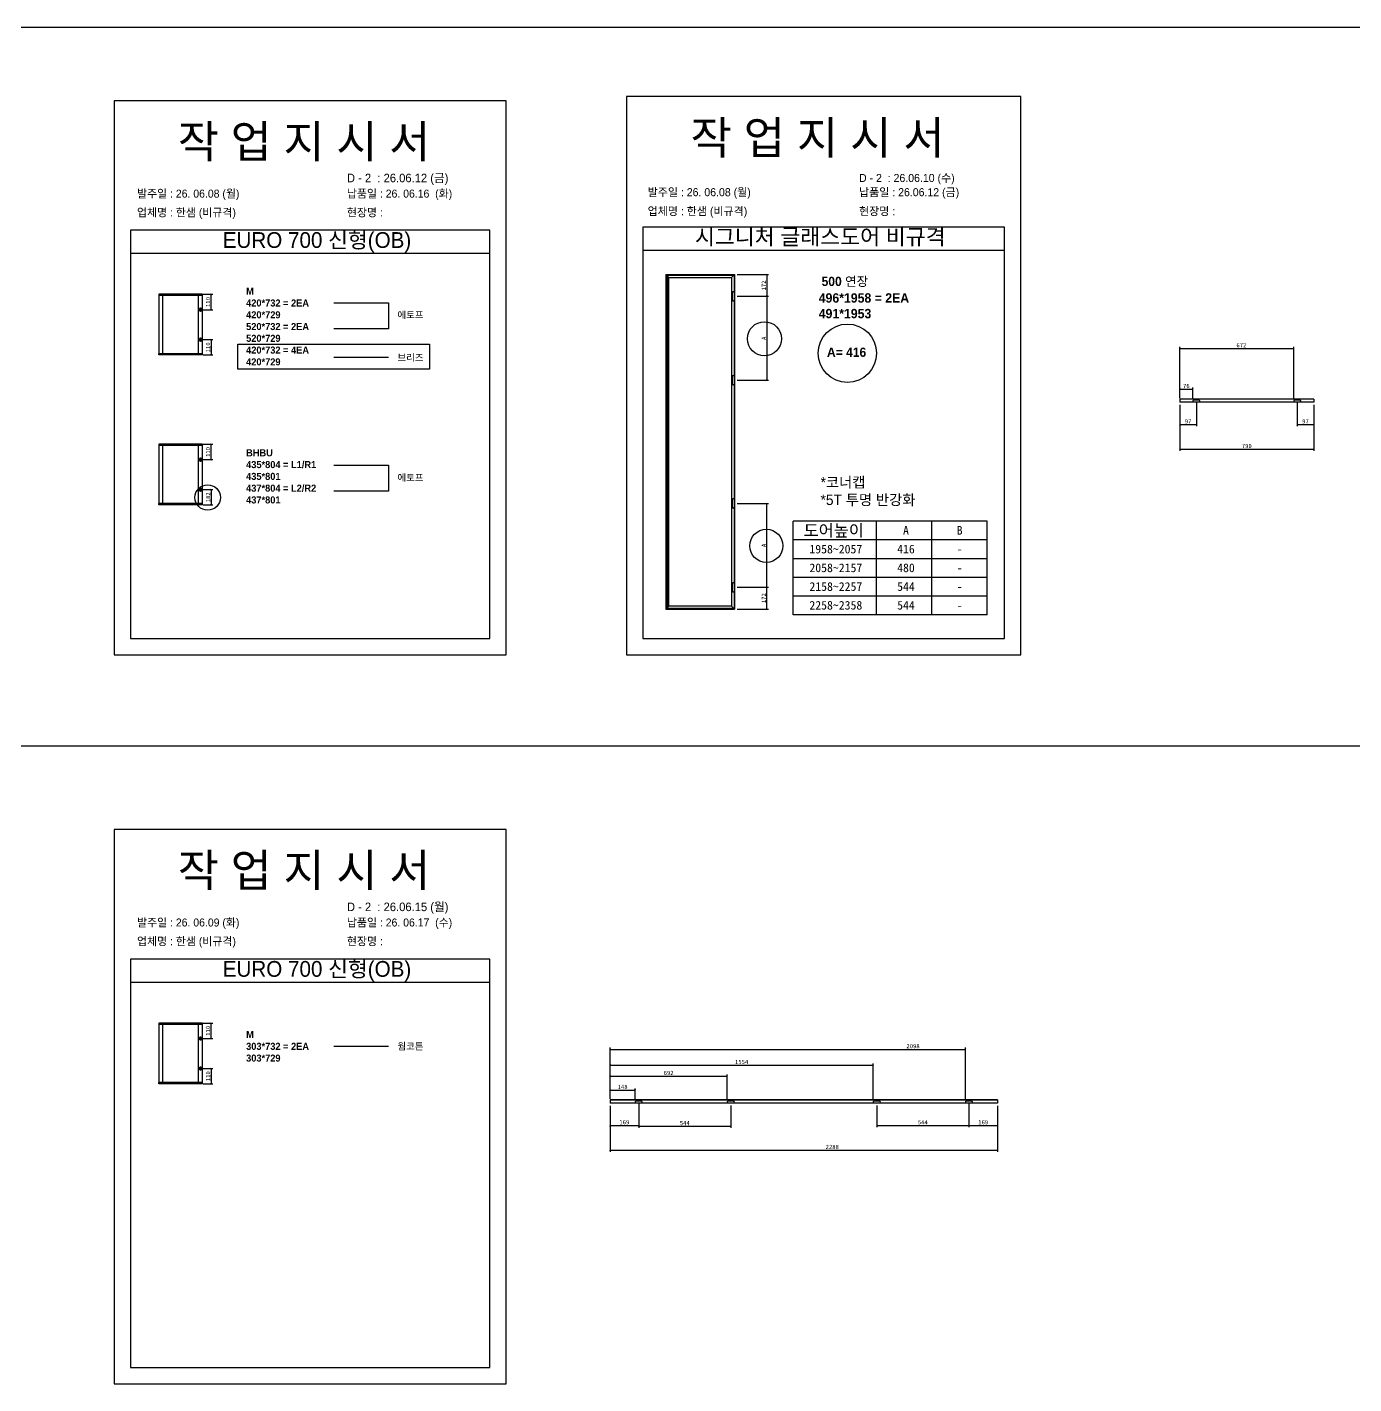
# Model space of a CAD drawing. Header units: millimetres. Extents: x -44117 to 256353, y -2095463 to 65325.
# Drawn here: x 113507 to 121342, y -1000469 to -992460 of the extents above; entities that cross this region are included whole.
import ezdxf
from ezdxf.enums import TextEntityAlignment as Align

# ---------------------------------------------------------------- set-up
doc = ezdxf.new("R2010")
doc.units = ezdxf.units.MM
doc.header["$LTSCALE"] = 10
doc.layers.add('Layer1', color=7, linetype='Continuous', lineweight=70)
doc.styles.add('MtX_Gulim', font='')
doc.styles.get('MtX_Gulim').set_extended_font_data('Gulim', bold=True)
doc.dimstyles.new('ISO-25', dxfattribs={"dimtxt": 2.5, "dimasz": 2.5, "dimexe": 1, "dimexo": 1, "dimtad": 1, "dimtxsty": 'Standard', "dimblk": 'ARCHTICK', "dimcen": 2.5, "dimadec": 0, "dimazin": 0, "dimtfac": 1, "dimtmove": 0, "dimatfit": 3, "dimfxl": 0, "dimarcsym": 0})

# ---------------------------------------------------------------- blocks, each defined once
blk = doc.blocks.new('_ArchTick')
at = {"color": 0, "linetype": 'ByBlock', "const_width": 0.15}
blk.add_lwpolyline([(-0.5, -0.5), (0.5, 0.5)], dxfattribs=at)
blk = doc.blocks.new('*D6768')
at = {"color": 0, "lineweight": -2}
for p, q in [((114546.4, -994036.8), (114603.8, -994036.8)), ((114593.8, -994127.8), (114593.8, -994036.8)), ((114546.4, -994127.8), (114603.8, -994127.8))]:
    blk.add_line(p, q, dxfattribs=at)
at = {"layer": 'Defpoints', "color": 0}
for p in [(114531.4, -994036.8), (114593.8, -994036.8), (114531.4, -994127.8)]:
    blk.add_point(p, dxfattribs=at)
at = {"color": 0, "lineweight": -2, "xscale": 10, "yscale": 10, "zscale": 10}
for p, rotation in [((114593.8, -994036.8), 90), ((114593.8, -994127.8), 270)]:
    blk.add_blockref('_ArchTick', p, dxfattribs=dict(at, rotation=rotation))
at = {"color": 0, "insert": (114575, -994082.3), "char_height": 25, "attachment_point": 5, "rotation": 90}
blk.add_mtext('110', dxfattribs=at)
blk = doc.blocks.new('*D6769')
at = {"color": 0, "lineweight": -2}
for p, q in [((114546.4, -994304.8), (114604.8, -994304.8)), ((114594.8, -994304.8), (114594.8, -994395.3)), ((114546.4, -994395.3), (114604.8, -994395.3))]:
    blk.add_line(p, q, dxfattribs=at)
at = {"layer": 'Defpoints', "color": 0}
for p in [(114531.4, -994304.8), (114531.4, -994395.3), (114594.8, -994395.3)]:
    blk.add_point(p, dxfattribs=at)
at = {"color": 0, "lineweight": -2, "xscale": 10, "yscale": 10, "zscale": 10}
for p, rotation in [((114594.8, -994304.8), 90), ((114594.8, -994395.3), 270)]:
    blk.add_blockref('_ArchTick', p, dxfattribs=dict(at, rotation=rotation))
at = {"color": 0, "insert": (114576, -994350), "char_height": 25, "attachment_point": 5, "rotation": 90}
blk.add_mtext('110', dxfattribs=at)
blk = doc.blocks.new('*D6770')
at = {"color": 0, "lineweight": -2}
for p, q in [((114546.4, -994921.9), (114603.8, -994921.9)), ((114593.8, -995013), (114593.8, -994921.9)), ((114546.4, -995013), (114603.8, -995013))]:
    blk.add_line(p, q, dxfattribs=at)
at = {"layer": 'Defpoints', "color": 0}
for p in [(114531.4, -994921.9), (114593.8, -994921.9), (114531.4, -995013)]:
    blk.add_point(p, dxfattribs=at)
at = {"color": 0, "lineweight": -2, "xscale": 10, "yscale": 10, "zscale": 10}
for p, rotation in [((114593.8, -994921.9), 90), ((114593.8, -995013), 270)]:
    blk.add_blockref('_ArchTick', p, dxfattribs=dict(at, rotation=rotation))
at = {"color": 0, "insert": (114575, -994967.5), "char_height": 25, "attachment_point": 5, "rotation": 90}
blk.add_mtext('110', dxfattribs=at)
blk = doc.blocks.new('*D6771')
at = {"color": 0, "lineweight": -2}
for p, q in [((114546.4, -995190), (114604.8, -995190)), ((114594.8, -995190), (114594.8, -995280.4)), ((114546.4, -995280.4), (114604.8, -995280.4))]:
    blk.add_line(p, q, dxfattribs=at)
at = {"layer": 'Defpoints', "color": 0}
for p in [(114531.4, -995190), (114531.4, -995280.4), (114594.8, -995280.4)]:
    blk.add_point(p, dxfattribs=at)
at = {"color": 0, "lineweight": -2, "xscale": 10, "yscale": 10, "zscale": 10}
for p, rotation in [((114594.8, -995190), 90), ((114594.8, -995280.4), 270)]:
    blk.add_blockref('_ArchTick', p, dxfattribs=dict(at, rotation=rotation))
at = {"color": 0, "insert": (114576, -995235.2), "char_height": 25, "attachment_point": 5, "rotation": 90}
blk.add_mtext('182', dxfattribs=at)
blk = doc.blocks.new('*D6772')
at = {"color": 0, "lineweight": -2}
for p, q in [((117699.3, -994049), (117885.9, -994049)), ((117875.9, -994049), (117875.9, -994543.9)), ((117699.3, -994543.9), (117885.9, -994543.9))]:
    blk.add_line(p, q, dxfattribs=at)
at = {"layer": 'Defpoints', "color": 0}
for p in [(117684.3, -994049), (117684.3, -994543.9), (117875.9, -994543.9)]:
    blk.add_point(p, dxfattribs=at)
at = {"color": 0, "lineweight": -2, "xscale": 10, "yscale": 10, "zscale": 10}
for p, rotation in [((117875.9, -994049), 90), ((117875.9, -994543.9), 270)]:
    blk.add_blockref('_ArchTick', p, dxfattribs=dict(at, rotation=rotation))
at = {"color": 0, "insert": (117857.1, -994296.5), "char_height": 25, "attachment_point": 5, "rotation": 90}
blk.add_mtext('A', dxfattribs=at)
blk = doc.blocks.new('*D6773')
at = {"color": 0, "lineweight": -2}
for p, q in [((117699.3, -993920.8), (117885.9, -993920.8)), ((117875.9, -993920.8), (117875.9, -994049)), ((117699.3, -994049), (117885.9, -994049))]:
    blk.add_line(p, q, dxfattribs=at)
at = {"layer": 'Defpoints', "color": 0}
for p in [(117684.3, -993920.8), (117684.3, -994049), (117875.9, -994049)]:
    blk.add_point(p, dxfattribs=at)
at = {"color": 0, "lineweight": -2, "xscale": 10, "yscale": 10, "zscale": 10}
for p, rotation in [((117875.9, -993920.8), 90), ((117875.9, -994049), 270)]:
    blk.add_blockref('_ArchTick', p, dxfattribs=dict(at, rotation=rotation))
at = {"color": 0, "insert": (117857.1, -993984.9), "char_height": 25, "attachment_point": 5, "rotation": 90}
blk.add_mtext('172', dxfattribs=at)
blk = doc.blocks.new('*D6774')
at = {"color": 0, "lineweight": -2}
for p, q in [((117699.3, -995271.7), (117885.9, -995271.7)), ((117875.9, -995766.6), (117875.9, -995271.7)), ((117699.3, -995766.6), (117885.9, -995766.6))]:
    blk.add_line(p, q, dxfattribs=at)
at = {"layer": 'Defpoints', "color": 0}
for p in [(117684.3, -995271.7), (117875.9, -995271.7), (117684.3, -995766.6)]:
    blk.add_point(p, dxfattribs=at)
at = {"color": 0, "lineweight": -2, "xscale": 10, "yscale": 10, "zscale": 10}
for p, rotation in [((117875.9, -995271.7), 90), ((117875.9, -995766.6), 270)]:
    blk.add_blockref('_ArchTick', p, dxfattribs=dict(at, rotation=rotation))
at = {"color": 0, "insert": (117857.1, -995519.2), "char_height": 25, "attachment_point": 5, "rotation": 90}
blk.add_mtext('A', dxfattribs=at)
blk = doc.blocks.new('*D6775')
at = {"color": 0, "lineweight": -2}
for p, q in [((117699.3, -995766.6), (117885.9, -995766.6)), ((117875.9, -995894.9), (117875.9, -995766.6)), ((117699.3, -995894.9), (117885.9, -995894.9))]:
    blk.add_line(p, q, dxfattribs=at)
at = {"layer": 'Defpoints', "color": 0}
for p in [(117684.3, -995766.6), (117875.9, -995766.6), (117684.3, -995894.9)]:
    blk.add_point(p, dxfattribs=at)
at = {"color": 0, "lineweight": -2, "xscale": 10, "yscale": 10, "zscale": 10}
for p, rotation in [((117875.9, -995766.6), 90), ((117875.9, -995894.9), 270)]:
    blk.add_blockref('_ArchTick', p, dxfattribs=dict(at, rotation=rotation))
at = {"color": 0, "insert": (117857.1, -995830.7), "char_height": 25, "attachment_point": 5, "rotation": 90}
blk.add_mtext('172', dxfattribs=at)
blk = doc.blocks.new('*D6776')
at = {"color": 0, "lineweight": -2}
for p, q in [((120314.5, -994689.1), (120314.5, -994961.3)), ((121104.5, -994689.1), (121104.5, -994961.3)), ((120314.5, -994951.3), (121104.5, -994951.3))]:
    blk.add_line(p, q, dxfattribs=at)
at = {"layer": 'Defpoints', "color": 0}
for p in [(120314.5, -994674.1), (121104.5, -994674.1), (121104.5, -994951.3)]:
    blk.add_point(p, dxfattribs=at)
at = {"color": 0, "lineweight": -2, "xscale": 10, "yscale": 10, "zscale": 10, "rotation": 180}
blk.add_blockref('_ArchTick', (120314.5, -994951.3), dxfattribs=at)
at = {"color": 0, "lineweight": -2, "xscale": 10, "yscale": 10, "zscale": 10}
blk.add_blockref('_ArchTick', (121104.5, -994951.3), dxfattribs=at)
at = {"color": 0, "insert": (120709.5, -994932.5), "char_height": 25, "attachment_point": 5}
blk.add_mtext('790', dxfattribs=at)
blk = doc.blocks.new('*D6777')
at = {"color": 0, "lineweight": -2}
for p, q in [((120314.5, -994689.1), (120314.5, -994815.7)), ((120411.5, -994677.7), (120411.5, -994815.7)), ((120314.5, -994805.7), (120411.5, -994805.7))]:
    blk.add_line(p, q, dxfattribs=at)
at = {"layer": 'Defpoints', "color": 0}
for p in [(120314.5, -994674.1), (120411.5, -994662.7), (120411.5, -994805.7)]:
    blk.add_point(p, dxfattribs=at)
at = {"color": 0, "lineweight": -2, "xscale": 10, "yscale": 10, "zscale": 10, "rotation": 180}
blk.add_blockref('_ArchTick', (120314.5, -994805.7), dxfattribs=at)
at = {"color": 0, "lineweight": -2, "xscale": 10, "yscale": 10, "zscale": 10}
blk.add_blockref('_ArchTick', (120411.5, -994805.7), dxfattribs=at)
at = {"color": 0, "insert": (120363, -994787), "char_height": 25, "attachment_point": 5}
blk.add_mtext('97', dxfattribs=at)
blk = doc.blocks.new('*D6778')
at = {"color": 0, "lineweight": -2}
for p, q in [((121007.5, -994677.7), (121007.5, -994815.7)), ((121104.5, -994689.1), (121104.5, -994815.7)), ((121007.5, -994805.7), (121104.5, -994805.7))]:
    blk.add_line(p, q, dxfattribs=at)
at = {"layer": 'Defpoints', "color": 0}
for p in [(121007.5, -994662.7), (121104.5, -994674.1), (121104.5, -994805.7)]:
    blk.add_point(p, dxfattribs=at)
at = {"color": 0, "lineweight": -2, "xscale": 10, "yscale": 10, "zscale": 10, "rotation": 180}
blk.add_blockref('_ArchTick', (121007.5, -994805.7), dxfattribs=at)
at = {"color": 0, "lineweight": -2, "xscale": 10, "yscale": 10, "zscale": 10}
blk.add_blockref('_ArchTick', (121104.5, -994805.7), dxfattribs=at)
at = {"color": 0, "insert": (121056, -994787), "char_height": 25, "attachment_point": 5}
blk.add_mtext('97', dxfattribs=at)
blk = doc.blocks.new('*D6779')
at = {"color": 0, "lineweight": -2}
for p, q in [((120314.5, -994641.5), (120314.5, -994586.8)), ((120314.5, -994596.8), (120390.5, -994596.8)), ((120390.5, -994652.7), (120390.5, -994586.8))]:
    blk.add_line(p, q, dxfattribs=at)
at = {"layer": 'Defpoints', "color": 0}
for p in [(120390.5, -994596.8), (120314.5, -994656.5), (120390.5, -994667.7)]:
    blk.add_point(p, dxfattribs=at)
at = {"color": 0, "lineweight": -2, "xscale": 10, "yscale": 10, "zscale": 10, "rotation": 180}
blk.add_blockref('_ArchTick', (120314.5, -994596.8), dxfattribs=at)
at = {"color": 0, "lineweight": -2, "xscale": 10, "yscale": 10, "zscale": 10}
blk.add_blockref('_ArchTick', (120390.5, -994596.8), dxfattribs=at)
at = {"color": 0, "insert": (120352.5, -994578.1), "char_height": 25, "attachment_point": 5}
blk.add_mtext('76', dxfattribs=at)
blk = doc.blocks.new('*D6780')
at = {"color": 0, "lineweight": -2}
for p, q in [((120314.5, -994649.6), (120314.5, -994346.5)), ((120314.5, -994356.5), (120986.5, -994356.5)), ((120986.5, -994652.7), (120986.5, -994346.5))]:
    blk.add_line(p, q, dxfattribs=at)
at = {"layer": 'Defpoints', "color": 0}
for p in [(120986.5, -994356.5), (120314.5, -994664.6), (120986.5, -994667.7)]:
    blk.add_point(p, dxfattribs=at)
at = {"color": 0, "lineweight": -2, "xscale": 10, "yscale": 10, "zscale": 10, "rotation": 180}
blk.add_blockref('_ArchTick', (120314.5, -994356.5), dxfattribs=at)
at = {"color": 0, "lineweight": -2, "xscale": 10, "yscale": 10, "zscale": 10}
blk.add_blockref('_ArchTick', (120986.5, -994356.5), dxfattribs=at)
at = {"color": 0, "insert": (120677.5, -994337.8), "char_height": 25, "attachment_point": 5}
blk.add_mtext('672', dxfattribs=at)
blk = doc.blocks.new('*D6806')
at = {"color": 0, "lineweight": -2}
for p, q in [((114546.4, -998339.4), (114603.8, -998339.4)), ((114593.8, -998430.4), (114593.8, -998339.4)), ((114546.4, -998430.4), (114603.8, -998430.4))]:
    blk.add_line(p, q, dxfattribs=at)
at = {"layer": 'Defpoints', "color": 0}
for p in [(114531.4, -998339.4), (114593.8, -998339.4), (114531.4, -998430.4)]:
    blk.add_point(p, dxfattribs=at)
at = {"color": 0, "lineweight": -2, "xscale": 10, "yscale": 10, "zscale": 10}
for p, rotation in [((114593.8, -998339.4), 90), ((114593.8, -998430.4), 270)]:
    blk.add_blockref('_ArchTick', p, dxfattribs=dict(at, rotation=rotation))
at = {"color": 0, "insert": (114575, -998384.9), "char_height": 25, "attachment_point": 5, "rotation": 90}
blk.add_mtext('110', dxfattribs=at)
blk = doc.blocks.new('*D6807')
at = {"color": 0, "lineweight": -2}
for p, q in [((114546.4, -998607.4), (114604.8, -998607.4)), ((114594.8, -998607.4), (114594.8, -998697.9)), ((114546.4, -998697.9), (114604.8, -998697.9))]:
    blk.add_line(p, q, dxfattribs=at)
at = {"layer": 'Defpoints', "color": 0}
for p in [(114531.4, -998607.4), (114531.4, -998697.9), (114594.8, -998697.9)]:
    blk.add_point(p, dxfattribs=at)
at = {"color": 0, "lineweight": -2, "xscale": 10, "yscale": 10, "zscale": 10}
for p, rotation in [((114594.8, -998607.4), 90), ((114594.8, -998697.9), 270)]:
    blk.add_blockref('_ArchTick', p, dxfattribs=dict(at, rotation=rotation))
at = {"color": 0, "insert": (114576, -998652.7), "char_height": 25, "attachment_point": 5, "rotation": 90}
blk.add_mtext('110', dxfattribs=at)
blk = doc.blocks.new('*D6808')
at = {"color": 0, "lineweight": -2}
for p, q in [((116949.6, -998826.7), (116949.6, -999098.8)), ((119237.6, -998826.7), (119237.6, -999098.8)), ((116949.6, -999088.8), (119237.6, -999088.8))]:
    blk.add_line(p, q, dxfattribs=at)
at = {"layer": 'Defpoints', "color": 0}
for p in [(116949.6, -998811.7), (119237.6, -998811.7), (119237.6, -999088.8)]:
    blk.add_point(p, dxfattribs=at)
at = {"color": 0, "lineweight": -2, "xscale": 10, "yscale": 10, "zscale": 10, "rotation": 180}
blk.add_blockref('_ArchTick', (116949.6, -999088.8), dxfattribs=at)
at = {"color": 0, "lineweight": -2, "xscale": 10, "yscale": 10, "zscale": 10}
blk.add_blockref('_ArchTick', (119237.6, -999088.8), dxfattribs=at)
at = {"color": 0, "insert": (118261.6, -999070.1), "char_height": 25, "attachment_point": 5}
blk.add_mtext('2288', dxfattribs=at)
blk = doc.blocks.new('*D6809')
at = {"color": 0, "lineweight": -2}
for p, q in [((116949.6, -998826.7), (116949.6, -998953.3)), ((117118.6, -998815.3), (117118.6, -998953.3)), ((116949.6, -998943.3), (117118.6, -998943.3))]:
    blk.add_line(p, q, dxfattribs=at)
at = {"layer": 'Defpoints', "color": 0}
for p in [(116949.6, -998811.7), (117118.6, -998800.3), (117118.6, -998943.3)]:
    blk.add_point(p, dxfattribs=at)
at = {"color": 0, "lineweight": -2, "xscale": 10, "yscale": 10, "zscale": 10, "rotation": 180}
blk.add_blockref('_ArchTick', (116949.6, -998943.3), dxfattribs=at)
at = {"color": 0, "lineweight": -2, "xscale": 10, "yscale": 10, "zscale": 10}
blk.add_blockref('_ArchTick', (117118.6, -998943.3), dxfattribs=at)
at = {"color": 0, "insert": (117034.1, -998924.5), "char_height": 25, "attachment_point": 5}
blk.add_mtext('169', dxfattribs=at)
blk = doc.blocks.new('*D6810')
at = {"color": 0, "lineweight": -2}
for p, q in [((119068.6, -998815.3), (119068.6, -998953.3)), ((119237.6, -998826.7), (119237.6, -998953.3)), ((119068.6, -998943.3), (119237.6, -998943.3))]:
    blk.add_line(p, q, dxfattribs=at)
at = {"layer": 'Defpoints', "color": 0}
for p in [(119068.6, -998800.3), (119237.6, -998811.7), (119237.6, -998943.3)]:
    blk.add_point(p, dxfattribs=at)
at = {"color": 0, "lineweight": -2, "xscale": 10, "yscale": 10, "zscale": 10, "rotation": 180}
blk.add_blockref('_ArchTick', (119068.6, -998943.3), dxfattribs=at)
at = {"color": 0, "lineweight": -2, "xscale": 10, "yscale": 10, "zscale": 10}
blk.add_blockref('_ArchTick', (119237.6, -998943.3), dxfattribs=at)
at = {"color": 0, "insert": (119153.1, -998924.5), "char_height": 25, "attachment_point": 5}
blk.add_mtext('169', dxfattribs=at)
blk = doc.blocks.new('*D6811')
at = {"color": 0, "lineweight": -2}
for p, q in [((116949.6, -998779.1), (116949.6, -998724.4)), ((116949.6, -998734.4), (117097.6, -998734.4)), ((117097.6, -998790.3), (117097.6, -998724.4))]:
    blk.add_line(p, q, dxfattribs=at)
at = {"layer": 'Defpoints', "color": 0}
for p in [(116949.6, -998794.1), (117097.6, -998734.4), (117097.6, -998805.3)]:
    blk.add_point(p, dxfattribs=at)
at = {"color": 0, "lineweight": -2, "xscale": 10, "yscale": 10, "zscale": 10, "rotation": 180}
blk.add_blockref('_ArchTick', (116949.6, -998734.4), dxfattribs=at)
at = {"color": 0, "lineweight": -2, "xscale": 10, "yscale": 10, "zscale": 10}
blk.add_blockref('_ArchTick', (117097.6, -998734.4), dxfattribs=at)
at = {"color": 0, "insert": (117023.6, -998715.6), "char_height": 25, "attachment_point": 5}
blk.add_mtext('148', dxfattribs=at)
blk = doc.blocks.new('*D6812')
at = {"color": 0, "lineweight": -2}
for p, q in [((116949.6, -998787.2), (116949.6, -998484.1)), ((116949.6, -998494.1), (119047.6, -998494.1)), ((119047.6, -998790.3), (119047.6, -998484.1))]:
    blk.add_line(p, q, dxfattribs=at)
at = {"layer": 'Defpoints', "color": 0}
for p in [(119047.6, -998494.1), (116949.6, -998802.2), (119047.6, -998805.3)]:
    blk.add_point(p, dxfattribs=at)
at = {"color": 0, "lineweight": -2, "xscale": 10, "yscale": 10, "zscale": 10, "rotation": 180}
blk.add_blockref('_ArchTick', (116949.6, -998494.1), dxfattribs=at)
at = {"color": 0, "lineweight": -2, "xscale": 10, "yscale": 10, "zscale": 10}
blk.add_blockref('_ArchTick', (119047.6, -998494.1), dxfattribs=at)
at = {"color": 0, "insert": (118738.6, -998475.3), "char_height": 25, "attachment_point": 5}
blk.add_mtext('2098', dxfattribs=at)
blk = doc.blocks.new('*D6813')
at = {"color": 0, "lineweight": -2}
for p, q in [((116949.6, -998787.2), (116949.6, -998642)), ((116949.6, -998652), (117641.6, -998652)), ((117641.6, -998790.3), (117641.6, -998642))]:
    blk.add_line(p, q, dxfattribs=at)
at = {"layer": 'Defpoints', "color": 0}
for p in [(117641.6, -998652), (116949.6, -998802.2), (117641.6, -998805.3)]:
    blk.add_point(p, dxfattribs=at)
at = {"color": 0, "lineweight": -2, "xscale": 10, "yscale": 10, "zscale": 10, "rotation": 180}
blk.add_blockref('_ArchTick', (116949.6, -998652), dxfattribs=at)
at = {"color": 0, "lineweight": -2, "xscale": 10, "yscale": 10, "zscale": 10}
blk.add_blockref('_ArchTick', (117641.6, -998652), dxfattribs=at)
at = {"color": 0, "insert": (117295.6, -998633.3), "char_height": 25, "attachment_point": 5}
blk.add_mtext('692', dxfattribs=at)
blk = doc.blocks.new('*D6814')
at = {"color": 0, "lineweight": -2}
for p, q in [((116949.6, -998787.2), (116949.6, -998577.7)), ((116949.6, -998587.7), (118503.6, -998587.7)), ((118503.6, -998790.3), (118503.6, -998577.7))]:
    blk.add_line(p, q, dxfattribs=at)
at = {"layer": 'Defpoints', "color": 0}
for p in [(118503.6, -998587.7), (116949.6, -998802.2), (118503.6, -998805.3)]:
    blk.add_point(p, dxfattribs=at)
at = {"color": 0, "lineweight": -2, "xscale": 10, "yscale": 10, "zscale": 10, "rotation": 180}
blk.add_blockref('_ArchTick', (116949.6, -998587.7), dxfattribs=at)
at = {"color": 0, "lineweight": -2, "xscale": 10, "yscale": 10, "zscale": 10}
blk.add_blockref('_ArchTick', (118503.6, -998587.7), dxfattribs=at)
at = {"color": 0, "insert": (117726.6, -998568.9), "char_height": 25, "attachment_point": 5}
blk.add_mtext('1554', dxfattribs=at)
blk = doc.blocks.new('*D6815')
at = {"color": 0, "lineweight": -2}
for p, q in [((117118.6, -998825.3), (117118.6, -998958.3)), ((117662.6, -998825.3), (117662.6, -998958.3)), ((117118.6, -998948.3), (117662.6, -998948.3))]:
    blk.add_line(p, q, dxfattribs=at)
at = {"layer": 'Defpoints', "color": 0}
for p in [(117118.6, -998810.3), (117662.6, -998810.3), (117662.6, -998948.3)]:
    blk.add_point(p, dxfattribs=at)
at = {"color": 0, "lineweight": -2, "xscale": 10, "yscale": 10, "zscale": 10, "rotation": 180}
blk.add_blockref('_ArchTick', (117118.6, -998948.3), dxfattribs=at)
at = {"color": 0, "lineweight": -2, "xscale": 10, "yscale": 10, "zscale": 10}
blk.add_blockref('_ArchTick', (117662.6, -998948.3), dxfattribs=at)
at = {"color": 0, "insert": (117390.6, -998929.5), "char_height": 25, "attachment_point": 5}
blk.add_mtext('544', dxfattribs=at)
blk = doc.blocks.new('*D6816')
at = {"color": 0, "lineweight": -2}
for p, q in [((118524.6, -998825.3), (118524.6, -998953.3)), ((119068.6, -998825.3), (119068.6, -998953.3)), ((118524.6, -998943.3), (119068.6, -998943.3))]:
    blk.add_line(p, q, dxfattribs=at)
at = {"layer": 'Defpoints', "color": 0}
for p in [(118524.6, -998810.3), (119068.6, -998810.3), (119068.6, -998943.3)]:
    blk.add_point(p, dxfattribs=at)
at = {"color": 0, "lineweight": -2, "xscale": 10, "yscale": 10, "zscale": 10, "rotation": 180}
blk.add_blockref('_ArchTick', (118524.6, -998943.3), dxfattribs=at)
at = {"color": 0, "lineweight": -2, "xscale": 10, "yscale": 10, "zscale": 10}
blk.add_blockref('_ArchTick', (119068.6, -998943.3), dxfattribs=at)
at = {"color": 0, "insert": (118796.6, -998924.5), "char_height": 25, "attachment_point": 5}
blk.add_mtext('544', dxfattribs=at)

msp = doc.modelspace()

# ---------------------------------------------------------------- linework, layer by layer
at = {"color": 1}
for p, q in [((104302.82932, -992459.91045), (196571.97618, -992459.91045)), ((104302.82932, -992459.91045), (196571.97618, -992459.91045)), ((104302.82932, -992459.91045), (196571.97618, -992459.91045)), ((104302.82932, -992459.91045), (196571.97618, -992459.91045)), ((104302.82932, -992459.91045), (196571.97618, -992459.91045)), ((104302.82932, -992459.91045), (196571.97618, -992459.91045)), ((104302.82932, -992459.91045), (196571.97618, -992459.91045)), ((104302.82932, -992459.91045), (196571.97618, -992459.91045)), ((104302.82932, -992459.91045), (196571.97618, -992459.91045)), ((104302.82932, -992459.91045), (196571.97618, -992459.91045)), ((104302.82932, -996702.5257), (196571.97618, -996702.5257)), ((104302.82932, -996702.5257), (196571.97618, -996702.5257)), ((104302.82932, -996702.5257), (196571.97618, -996702.5257)), ((104302.82932, -996702.5257), (196571.97618, -996702.5257)), ((104302.82932, -996702.5257), (196571.97618, -996702.5257)), ((104302.82932, -996702.5257), (196571.97618, -996702.5257)), ((104302.82932, -996702.5257), (196571.97618, -996702.5257)), ((104302.82932, -996702.5257), (196571.97618, -996702.5257)), ((104302.82932, -996702.5257), (196571.97618, -996702.5257)), ((104302.82932, -996702.5257), (196571.97618, -996702.5257))]:
    msp.add_line(p, q, dxfattribs=at)
for p, q in [((116238.88861, -993659.0649), (114118.41412, -993659.0649)), ((119279.01778, -993640.16439), (117143.31793, -993640.16439)), ((116238.88861, -993796.75805), (114118.41412, -993796.75805)), ((119279.01778, -993778.8462), (117143.31793, -993778.8462)), ((117278.56764, -993920.75001), (117278.56764, -995894.88055)), ((117278.56764, -993920.75001), (117684.3106, -993920.75001)), ((117278.56764, -993920.75001), (117295.85265, -993938.03502)), ((117278.56764, -993920.75001), (117286.75528, -993920.75001)), ((117286.75528, -993920.75001), (117286.75528, -995894.88055)), ((117667.02558, -993938.03502), (117684.3106, -993920.75001)), ((117684.3106, -993920.75001), (117684.3106, -995894.88055)), ((114284.39837, -994037.01901), (114284.39837, -994395.00238)), ((114542.50459, -994037.48258), (114284.39837, -994037.48258)), ((114542.50459, -994044.48772), (114284.39837, -994044.48772)), ((114542.24704, -994036.76146), (114284.65591, -994036.76146)), ((114307.31961, -994043.97264), (114307.31961, -994387.53367)), ((114519.32581, -994387.53367), (114519.32581, -994044.48772)), ((114541.21688, -994044.48772), (114541.21688, -994036.76146)), ((114542.50459, -994395.00238), (114542.50459, -994037.01901)), ((114542.50459, -994387.53367), (114284.39837, -994387.53367)), ((114285.68608, -994395.25993), (114285.68608, -994387.53367)), ((114541.21688, -994387.53367), (114541.21688, -994395.25993)), ((114542.50459, -994394.53881), (114284.39837, -994394.53881)), ((114542.24704, -994395.25993), (114284.65591, -994395.25993)), ((120314.53078, -994655.14748), (120314.53078, -994674.14748)), ((121104.53558, -994655.14748), (121104.53558, -994674.14748)), ((114284.39837, -994922.19275), (114284.39837, -995280.17612)), ((114542.50459, -994922.65632), (114284.39837, -994922.65632)), ((114542.50459, -994929.66147), (114284.39837, -994929.66147)), ((114542.24704, -994921.93521), (114284.65591, -994921.93521)), ((114307.31961, -994929.14638), (114307.31961, -995272.70741)), ((114519.32581, -995272.70741), (114519.32581, -994929.66147)), ((114541.21688, -994929.66147), (114541.21688, -994921.93521)), ((114542.50459, -995280.17612), (114542.50459, -994922.19275)), ((114542.50459, -995272.70741), (114284.39837, -995272.70741)), ((114285.68608, -995280.43367), (114285.68608, -995272.70741)), ((114541.21688, -995272.70741), (114541.21688, -995280.43367)), ((114542.50459, -995279.71256), (114284.39837, -995279.71256)), ((114542.24704, -995280.43367), (114284.65591, -995280.43367)), ((118029.87703, -995929.54019), (118029.87703, -995376.51157)), ((119176.51573, -995376.51157), (118029.87703, -995376.51157)), ((118522.39779, -995929.54019), (118522.39779, -995376.51157)), ((118849.45676, -995929.54019), (118849.45676, -995376.51157)), ((119176.51573, -995929.54019), (119176.51573, -995376.51157)), ((119176.51573, -995487.1173), (118029.87703, -995487.1173)), ((119176.51573, -995597.72302), (118029.87703, -995597.72302)), ((119176.51573, -995708.32874), (118029.87703, -995708.32874)), ((119176.51573, -995818.93446), (118029.87703, -995818.93446)), ((117295.85265, -995877.59553), (117278.56764, -995894.88055)), ((117278.56764, -995894.88055), (117684.3106, -995894.88055)), ((117667.02558, -995877.59553), (117684.3106, -995894.88055)), ((119176.51573, -995929.54019), (118029.87703, -995929.54019)), ((116238.88861, -997961.71717), (114118.41412, -997961.71717)), ((116238.88861, -998099.41032), (114118.41412, -998099.41032)), ((114284.39837, -998339.67127), (114284.39837, -998697.65465)), ((114542.50459, -998340.13485), (114284.39837, -998340.13485)), ((114542.50459, -998347.13999), (114284.39837, -998347.13999)), ((114542.24704, -998339.41373), (114284.65591, -998339.41373)), ((114307.31961, -998346.62491), (114307.31961, -998690.18594)), ((114519.32581, -998690.18594), (114519.32581, -998347.13999)), ((114541.21688, -998347.13999), (114541.21688, -998339.41373)), ((114542.50459, -998697.65465), (114542.50459, -998339.67127)), ((114542.50459, -998690.18594), (114284.39837, -998690.18594)), ((114542.50459, -998697.19108), (114284.39837, -998697.19108)), ((114542.24704, -998697.9122), (114284.65591, -998697.9122)), ((114285.68608, -998697.9122), (114285.68608, -998690.18594)), ((114541.21688, -998690.18594), (114541.21688, -998697.9122)), ((116949.59003, -998792.70624), (116949.59003, -998811.70624)), ((119237.59482, -998792.70624), (119237.59482, -998811.70624))]:
    msp.add_line(p, q)
at = {"linetype": 'Continuous'}
for p, q in [((117295.85265, -995877.59553), (117295.85265, -993938.03502)), ((117295.85265, -993938.03502), (117667.02558, -993938.03502)), ((117667.02558, -993938.03502), (117667.02558, -995877.59553)), ((121104.53558, -994655.14748), (120314.53078, -994655.14748)), ((121104.53558, -994656.54748), (120314.53078, -994656.54748)), ((121104.53558, -994674.14748), (120314.53078, -994674.14748)), ((117667.02558, -995877.59553), (117295.85265, -995877.59553)), ((119237.59482, -998792.70624), (116949.59003, -998792.70624)), ((119237.59482, -998794.10624), (116949.59003, -998794.10624)), ((119237.59482, -998811.70624), (116949.59003, -998811.70624))]:
    msp.add_line(p, q, dxfattribs=at)
for points in [[(117046.24067, -996165.32475), (119376.09505, -996165.32475), (119376.09505, -992870.24498), (117046.24067, -992870.24498)], [(114022.02891, -996166.22345), (116335.27381, -996166.22345), (116335.27381, -992894.63423), (114022.02891, -992894.63423)], [(117281.29685, -993923.47922), (117681.58138, -993923.47922), (117681.58138, -995892.15133), (117281.29685, -995892.15133)], [(114751.48123, -994331.99778), (115884.08022, -994331.99778), (115884.08022, -994479.68225), (114751.48123, -994479.68225)], [(114022.02891, -1000468.87572), (116335.27381, -1000468.87572), (116335.27381, -997197.2865), (114022.02891, -997197.2865)]]:
    msp.add_lwpolyline(points, close=True)
for points in [[(114118.41412, -993659.0649), (114118.41412, -996069.83825), (116238.88861, -996069.83825), (116238.88861, -993659.0649)], [(117143.31793, -993640.16439), (117143.31793, -996068.24748), (119279.01778, -996068.24748), (119279.01778, -993640.16439)], [(115317.78072, -994088.03587), (115640.62436, -994088.03587), (115640.62436, -994241.51891), (115317.78072, -994241.51891)], [(115317.78072, -994408.23325), (115640.62436, -994408.23325)], [(115317.78072, -995045.98174), (115640.62436, -995045.98174), (115640.62436, -995199.46478), (115317.78072, -995199.46478)], [(114118.41412, -997961.71717), (114118.41412, -1000372.49051), (116238.88861, -1000372.49051), (116238.88861, -997961.71717)], [(115317.78072, -998475.96798), (115640.62436, -998475.96798)]]:
    msp.add_lwpolyline(points)
for points in [[(117677.92789, -994075.83039), (117677.92789, -994075.83039, 0.4142135624), (117684.3106, -994069.44768), (117684.3106, -994028.59833, 0.4142135624), (117677.92789, -994022.21562), (117677.92789, -994022.21562, 0.4142135624), (117671.54518, -994028.59833), (117671.54518, -994069.44768, 0.4142135624)], [(117677.92789, -994570.72763), (117677.92789, -994570.72763, 0.4142135624), (117684.3106, -994564.34492), (117684.3106, -994523.49557, 0.4142135624), (117677.92789, -994517.11286), (117677.92789, -994517.11286, 0.4142135624), (117671.54518, -994523.49557), (117671.54518, -994564.34492, 0.4142135624)], [(117677.92789, -995298.51769), (117677.92789, -995298.51769, 0.4142135624), (117684.3106, -995292.13498), (117684.3106, -995251.28563, 0.4142135624), (117677.92789, -995244.90292), (117677.92789, -995244.90292, 0.4142135624), (117671.54518, -995251.28563), (117671.54518, -995292.13498, 0.4142135624)], [(117677.92789, -995793.41493), (117677.92789, -995793.41493, 0.4142135624), (117684.3106, -995787.03222), (117684.3106, -995746.18287, 0.4142135624), (117677.92789, -995739.80016), (117677.92789, -995739.80016, 0.4142135624), (117671.54518, -995746.18287), (117671.54518, -995787.03222, 0.4142135624)]]:
    msp.add_lwpolyline(points, format="xyb", close=True, dxfattribs=at)
at = {"color": 2, "linetype": 'Continuous'}
for points in [[(120390.53098, -994667.74748), (120390.53098, -994667.74748, 0.4142135624), (120395.53098, -994672.74748), (120427.53098, -994672.74748, 0.4142135624), (120432.53098, -994667.74748), (120432.53098, -994667.74748, 0.4142135624), (120427.53098, -994662.74748), (120395.53098, -994662.74748, 0.4142135624)], [(120986.53098, -994667.74748), (120986.53098, -994667.74748, 0.4142135624), (120991.53098, -994672.74748), (121023.53098, -994672.74748, 0.4142135624), (121028.53098, -994667.74748), (121028.53098, -994667.74748, 0.4142135624), (121023.53098, -994662.74748), (120991.53098, -994662.74748, 0.4142135624)], [(117097.59023, -998805.30624), (117097.59023, -998805.30624, 0.4142135624), (117102.59023, -998810.30624), (117134.59023, -998810.30624, 0.4142135624), (117139.59023, -998805.30624), (117139.59023, -998805.30624, 0.4142135624), (117134.59023, -998800.30624), (117102.59023, -998800.30624, 0.4142135624)], [(117641.59023, -998805.30624), (117641.59023, -998805.30624, 0.4142135624), (117646.59023, -998810.30624), (117678.59023, -998810.30624, 0.4142135624), (117683.59023, -998805.30624), (117683.59023, -998805.30624, 0.4142135624), (117678.59023, -998800.30624), (117646.59023, -998800.30624, 0.4142135624)], [(118503.59023, -998805.30624), (118503.59023, -998805.30624, 0.4142135624), (118508.59023, -998810.30624), (118540.59023, -998810.30624, 0.4142135624), (118545.59023, -998805.30624), (118545.59023, -998805.30624, 0.4142135624), (118540.59023, -998800.30624), (118508.59023, -998800.30624, 0.4142135624)], [(119047.59023, -998805.30624), (119047.59023, -998805.30624, 0.4142135624), (119052.59023, -998810.30624), (119084.59023, -998810.30624, 0.4142135624), (119089.59023, -998805.30624), (119089.59023, -998805.30624, 0.4142135624), (119084.59023, -998800.30624), (119052.59023, -998800.30624, 0.4142135624)]]:
    msp.add_lwpolyline(points, format="xyb", close=True, dxfattribs=at)
at = {"color": 1}
for centre, radius in [((117861.33298, -994299.44713), 100.68047), ((118351.10398, -994384.7629), 172.00686), ((114573.75451, -995236.36668), 75.05754), ((117872.5197, -995521.59619), 97.88379)]:
    msp.add_circle(centre, radius, dxfattribs=at)
for centre, start, end in [((114542.24704, -994037.01901), 0, 90), ((114284.65591, -994395.00239), 180, 270), ((114542.24704, -994395.00239), 270, 0), ((114542.24704, -994922.19275), 0, 90), ((114284.65591, -995280.17613), 180, 270), ((114542.24704, -995280.17613), 270, 0), ((114542.24704, -998339.67127), 0, 90), ((114284.65591, -998697.65466), 180, 270), ((114542.24704, -998697.65466), 270, 0)]:
    msp.add_arc(centre, 0.25754, start, end)
at = {"layer": 'Layer1'}
for p, q in [((114531.36575, -994118.30416), (114531.36575, -994137.28816)), ((114531.36575, -994314.28692), (114531.36575, -994295.30291)), ((114531.36575, -995003.4779), (114531.36575, -995022.46191)), ((114531.36575, -995199.46066), (114531.36575, -995180.47666)), ((114531.36575, -998420.95643), (114531.36575, -998439.94043)), ((114531.36575, -998616.93919), (114531.36575, -998597.95518))]:
    msp.add_line(p, q, dxfattribs=at)
for points in [[(114540.85776, -994127.79616), (114521.87375, -994127.79616)], [(114540.85776, -994304.79492), (114521.87375, -994304.79492)], [(114540.85776, -995012.9699), (114521.87375, -995012.9699)], [(114540.85776, -995189.96866), (114521.87375, -995189.96866)], [(114540.85776, -998430.44843), (114521.87375, -998430.44843)], [(114540.85776, -998607.44718), (114521.87375, -998607.44718)]]:
    msp.add_lwpolyline(points, close=True, dxfattribs=at)
for centre in [(114531.36575, -994127.79616), (114531.36575, -994304.79492), (114531.36575, -995012.9699), (114531.36575, -995189.96866), (114531.36575, -998430.44843), (114531.36575, -998607.44718)]:
    msp.add_circle(centre, 6.328, dxfattribs=at)

# ---------------------------------------------------------------- texts
at = {"linetype": 'Continuous', "style": 'MtX_Gulim'}
for s, height, p in [('500 연장', 54.462097, (118198.61148, -993988.08863)), ('A= 416', 54.462097, (118230.36659, -994406.1976)), ('도어높이', 70.882876, (118092.55338, -995466.89757))]:
    msp.add_text(s, height=height, dxfattribs=at).set_placement(p)
for s, height, p in [('A', 51.00199, (118696.89915, -995455.84079)), ('B', 51.00199, (119013.977, -995455.84079)), ('1958~2057', 51.001986, (118282.70256, -995566.44652)), ('416', 51.001986, (118696.89915, -995566.44652)), ('-', 51.00199, (119013.977, -995566.44652)), ('2058~2157', 51.001986, (118282.70256, -995677.05224)), ('480', 51.001986, (118696.89915, -995677.05224)), ('-', 51.00199, (119013.977, -995677.05224)), ('2158~2257', 51.001986, (118282.70256, -995787.65796)), ('544', 51.001986, (118696.89915, -995787.65796)), ('-', 51.00199, (119013.977, -995787.65796)), ('2258~2358', 51.001986, (118282.70256, -995898.26369)), ('544', 51.001986, (118696.89915, -995898.26369)), ('-', 51.00199, (119013.977, -995898.26369))]:
    msp.add_text(s, height=height).set_placement(p, align=Align.CENTER)
at = {"attachment_point": 1}
for s, width, gutter_width, heights, insert, char_height in [('{\\fGulim|b0|i0|c129|p50;작 업 지 시 서}', 4553.9528048, 17.21164, [-214.58863], (114397.66492, -993038.05887), 192.7704086), ('{\\fGulim|b0|i0|c129|p50;작 업 지 시 서}', 4586.6509344, 17.33523, [-216.12941], (117424.5738, -993014.69943), 194.1545318), ('{\\fGulim|b0|i0|c129|p50;\\C1;D - 2  : 26.06.10 (수)}', 4586.6509344, 17.33523, [48.66377], (118419.67611, -993326.67941), 47.5678603), ('\\pt11;{\\fGulim|b0|i0|c129|p50;발주일 : 26. 06.08 (월)}', 4553.9528048, 17.21164, [47.50981], (114156.41364, -993419.08394), 47.2287501), ('{\\fGulim|b0|i0|c129|p50;납품일 : 26. 06.16  (화)}', 4553.9528048, 17.21164, [48.31684], (115395.62166, -993419.08394), 47.2287501), ('\\pt11;{\\fGulim|b0|i0|c129|p50;발주일 : 26. 06.08 (월)}', 4586.6509344, 17.33523, [47.85094], (117171.57037, -993410.53423), 47.5678603), ('{\\fGulim|b0|i0|c129|p50;납품일 : 26.06.12 (금)}', 4586.6509344, 17.33523, [48.66377], (118419.67611, -993410.53423), 47.5678603), ('{\\fGulim|b0|i0|c129|p50;업체명 : 한샘 (비규격)}', 4553.9528048, 17.21164, [49.72484], (114156.41364, -993530.14197), 47.2287501), ('{\\fGulim|b0|i0|c129|p50;현장명 :  }', 4553.9528048, 17.21164, [52.69999], (115395.62166, -993530.14197), 47.2287501), ('{\\fGulim|b0|i0|c129|p50;업체명 : 한샘 (비규격)}', 4586.6509344, 17.33523, [50.08187], (117171.57037, -993522.38968), 47.5678603), ('{\\fGulim|b0|i0|c129|p50;현장명 : }', 4586.6509344, 17.33523, [-53.07838], (118419.67611, -993522.38968), 47.5678603), ('{\\fGulim|b0|i0|c129|p50;EURO 700 신형(OB)}', 2199.0574109, 8.31133, [-117.13327], (114662.37067, -993670.07577), 93.0868662), ('{\\fGulim|b0|i0|c129|p50;시그니처 글래스도어 비규격}', 2214.8470045, 8.371, [-104.49153], (117450.80611, -993650.9569), 93.7552452), ('{\\f굴림|b1|i0|c129|p50;M\\P420*732 = 2EA\\P\\C1;420*729\\P\\C256;520*732 = 2EA\\P\\C1;520*729\\P\\C256;420*732 = 4EA\\P\\C1;420*729}', 12604.7778903, 162.10861, [-460.2451], (114800.62642, -993998.00819), 41.6850715), ('{\\f굴림|b1|i0|c129|p50;496*1958 = 2EA\\P\\C1;491*1953}', 16742.7660593, 215.32681, [-149.3372], (118181.86916, -994030.85377), 55.36975), ('{\\f굴림|b1|i0|c129|p50;에토프}', 12072.7918459, 155.2668, [-44.41475], (115693.99648, -994139.04567), 39.9257485), ('{\\f굴림|b1|i0|c129|p50;브리즈}', 12072.7918459, 155.2668, [-44.36194], (115693.99648, -994390.4403), 39.9257485), ('{\\f굴림|b1|i0|c129|p50;BHBU\\P435*804 = L1/R1\\P\\C1;435*801\\P\\C256;437*804 = L2/R2\\P\\C1;437*801}', 12604.7778903, 162.10861, [-328.62834], (114800.62642, -994951.98468), 41.6850715), ('{\\f굴림|b1|i0|c129|p50;에토프}', 12072.7918459, 155.2668, [-44.41475], (115693.99648, -995099.6378), 39.9257485), ('{\\fGulim|b0|i0|c129|p50;*코너캡\\P*5T 투명 반강화}', 1464.2001264, 5.53394, [-175.26641], (118192.59172, -995115.81294), 61.9801014), ('{\\fGulim|b0|i0|c129|p50;작 업 지 시 서}', 4553.9528048, 17.21164, [-214.58863], (114397.66492, -997340.71114), 192.7704086), ('\\pt11;{\\fGulim|b0|i0|c129|p50;발주일 : 26. 06.09 (화)}', 4553.9528048, 17.21164, [47.50981], (114156.41364, -997721.7362), 47.2287501), ('{\\fGulim|b0|i0|c129|p50;납품일 : 26. 06.17  (수)}', 4553.9528048, 17.21164, [48.31684], (115395.62166, -997721.7362), 47.2287501), ('{\\fGulim|b0|i0|c129|p50;업체명 : 한샘 (비규격)}', 4553.9528048, 17.21164, [49.72484], (114156.41364, -997832.79423), 47.2287501), ('{\\fGulim|b0|i0|c129|p50;현장명 :  }', 4553.9528048, 17.21164, [52.69999], (115395.62166, -997832.79423), 47.2287501), ('{\\fGulim|b0|i0|c129|p50;EURO 700 신형(OB)}', 2199.0574109, 8.31133, [-117.13327], (114662.37067, -997972.72804), 93.0868662), ('{\\f굴림|b1|i0|c129|p50;M\\P303*732 = 2EA\\P\\C1;303*729}', 12604.7778903, 162.10861, [-181.90351], (114800.62642, -998385.9403), 41.6850715), ('{\\f굴림|b1|i0|c129|p50;웜코튼}', 12072.7918459, 155.2668, [-43.09446], (115693.99648, -998455.91124), 39.9257485)]:
    msp.add_mtext_dynamic_manual_height_columns(s, width=width, gutter_width=gutter_width, heights=heights, dxfattribs=dict(at, insert=insert, char_height=char_height))
at = {"color": 1, "char_height": 50.4900421, "attachment_point": 1}
for s, insert in [('{\\fGulim|b0|i0|c129|p50;D - 2  : 26.06.12 (금)}', (115395.88749, -993325.19978)), ('{\\fGulim|b0|i0|c129|p50;D - 2  : 26.06.15 (월)}', (115395.88749, -997627.85204))]:
    msp.add_mtext_dynamic_manual_height_columns(s, width=4868.417403, gutter_width=18.40016, heights=[51.65327], dxfattribs=dict(at, insert=insert))

# ---------------------------------------------------------------- dimensions: what is measured, and where the dimension line sits
for base, p1, p2, text, override, picture, middle in [((117875.88382, -994049.02301), (117684.3106, -993920.75001), (117684.3106, -994049.02301), '172', {"dimscale": 10, "dimasz": 1, "dimexo": 1.5}, '*D6773', (117857.13382, -993984.88651)), ((114593.78622, -994036.76146), (114531.36575, -994127.79616), (114531.36575, -994036.76146), '110', {"dimscale": 10, "dimasz": 1, "dimexo": 1.5, "dimtxsty": 'Standard'}, '*D6768', (114575.03622, -994082.27881)), ((117875.88382, -994543.92025), (117684.3106, -994049.02301), (117684.3106, -994543.92025), 'A', {"dimscale": 10, "dimasz": 1, "dimexo": 1.5, "dimtxsty": 'Standard'}, '*D6772', (117857.13382, -994296.47163)), ((114594.78459, -994395.25993), (114531.36575, -994304.79492), (114531.36575, -994395.25993), '110', {"dimscale": 10, "dimasz": 1, "dimexo": 1.5, "dimtxsty": 'Standard'}, '*D6769', (114576.03459, -994350.02742)), ((114593.78622, -994921.93521), (114531.36575, -995012.9699), (114531.36575, -994921.93521), '110', {"dimscale": 10, "dimasz": 1, "dimexo": 1.5, "dimtxsty": 'Standard'}, '*D6770', (114575.03622, -994967.45256)), ((114594.78459, -995280.43367), (114531.36575, -995189.96866), (114531.36575, -995280.43367), '182', {"dimscale": 10, "dimasz": 1, "dimexo": 1.5, "dimtxsty": 'Standard'}, '*D6771', (114576.03459, -995235.20117)), ((117875.88382, -995271.71031), (117684.3106, -995766.60755), (117684.3106, -995271.71031), 'A', {"dimscale": 10, "dimasz": 1, "dimexo": 1.5, "dimtxsty": 'Standard'}, '*D6774', (117857.13382, -995519.15893)), ((117875.88382, -995766.60755), (117684.3106, -995894.88055), (117684.3106, -995766.60755), '172', {"dimscale": 10, "dimasz": 1, "dimexo": 1.5}, '*D6775', (117857.13382, -995830.74405)), ((114593.78622, -998339.41373), (114531.36575, -998430.44843), (114531.36575, -998339.41373), '110', {"dimscale": 10, "dimasz": 1, "dimexo": 1.5, "dimtxsty": 'Standard'}, '*D6806', (114575.03622, -998384.93108)), ((114594.78459, -998697.9122), (114531.36575, -998607.44718), (114531.36575, -998697.9122), '110', {"dimscale": 10, "dimasz": 1, "dimexo": 1.5, "dimtxsty": 'Standard'}, '*D6807', (114576.03459, -998652.67969))]:
    dim = msp.add_linear_dim(base=base, p1=p1, p2=p2, angle=90, text=text, dimstyle='ISO-25', override=override)
    dim.commit()
    dim.dimension.update_dxf_attribs({"geometry": picture, "text_midpoint": middle})
for base, p1, p2, override, picture, middle in [((120986.53098, -994356.53498), (120314.53078, -994664.64748), (120986.53098, -994667.74748), {"dimscale": 10, "dimasz": 1, "dimexo": 1.5}, '*D6780', (120677.53088, -994356.53498)), ((121104.53558, -994951.27049), (120314.53078, -994674.14748), (121104.53558, -994674.14748), {"dimscale": 10, "dimasz": 1, "dimexo": 1.5, "dimtxsty": 'Standard'}, '*D6776', (120709.53318, -994951.27049)), ((119047.59023, -998494.09374), (116949.59003, -998802.20624), (119047.59023, -998805.30624), {"dimscale": 10, "dimasz": 1, "dimexo": 1.5}, '*D6812', (118738.59013, -998494.09374)), ((119237.59482, -999088.82926), (116949.59003, -998811.70624), (119237.59482, -998811.70624), {"dimscale": 10, "dimasz": 1, "dimexo": 1.5, "dimtxsty": 'Standard'}, '*D6808', (118261.59243, -999088.82926))]:
    dim = msp.add_linear_dim(base=base, p1=p1, p2=p2, dimstyle='ISO-25', override=override)
    dim.commit()
    dim.dimension.update_dxf_attribs({"geometry": picture, "text_midpoint": middle, "dimtype": 160})
for base, p1, p2, picture, middle in [((120390.53098, -994596.81477), (120314.53078, -994656.54748), (120390.53098, -994667.74748), '*D6779', (120352.53088, -994578.06477)), ((120411.53098, -994805.73707), (120314.53078, -994674.14748), (120411.53098, -994662.74748), '*D6777', (120363.03088, -994786.98707)), ((121104.53558, -994805.73707), (121007.53098, -994662.74748), (121104.53558, -994674.14748), '*D6778', (121056.03328, -994786.98707)), ((118503.59025, -998587.68849), (116949.59003, -998802.20624), (118503.59025, -998805.29477), '*D6814', (117726.59014, -998568.93849)), ((117641.59023, -998652.03073), (116949.59003, -998802.20624), (117641.59023, -998805.30624), '*D6813', (117295.59013, -998633.28073)), ((117097.59023, -998734.37353), (116949.59003, -998794.10624), (117097.59023, -998805.30624), '*D6811', (117023.59013, -998715.62353)), ((117118.59023, -998943.29583), (116949.59003, -998811.70624), (117118.59023, -998800.30624), '*D6809', (117034.09013, -998924.54583)), ((117662.59023, -998948.29583), (117118.59023, -998810.30624), (117662.59023, -998810.30624), '*D6815', (117390.59023, -998929.54583)), ((119068.59023, -998943.29583), (118524.59023, -998810.30624), (119068.59023, -998810.30624), '*D6816', (118796.59023, -998924.54583)), ((119237.59482, -998943.29583), (119068.59023, -998800.30624), (119237.59482, -998811.70624), '*D6810', (119153.09253, -998924.54583))]:
    dim = msp.add_linear_dim(base=base, p1=p1, p2=p2, dimstyle='ISO-25', override={"dimscale": 10, "dimasz": 1, "dimexo": 1.5})
    dim.commit()
    dim.dimension.update_dxf_attribs({"geometry": picture, "text_midpoint": middle})

doc.saveas('drawing.dxf')
